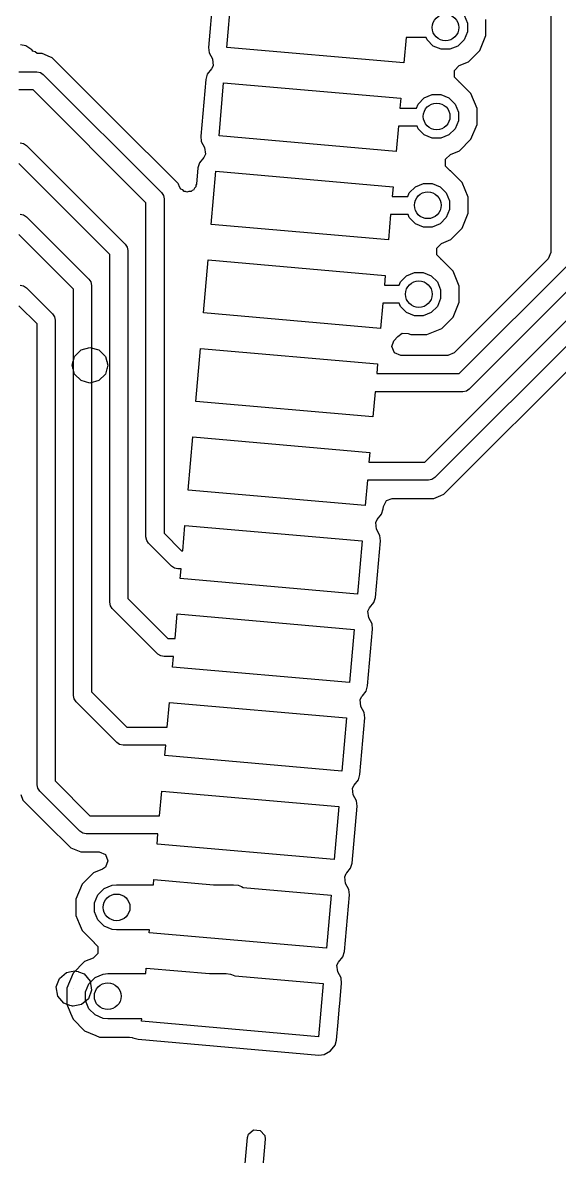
# Model space of a CAD drawing. Extents: x 125.5 to 181.1, y -135.3 to -67.6.
# Drawn here: x 174.52 to 177.54, y -131.4 to -125.02 of the extents above; entities that cross this region are included whole.
import ezdxf

# ---------------------------------------------------------------- set-up
doc = ezdxf.new("R2010")
doc.units = 0
doc.layers.add('BLACK', color=7, linetype='CONTINUOUS')

msp = doc.modelspace()

# ---------------------------------------------------------------- linework, layer by layer
at = {"layer": 'BLACK', "linetype": 'CONTINUOUS'}
for p, q in [((177.4925, -123.018791), (177.4925, -126.315791)), ((175.594478, -124.843711), (175.566574, -125.16268)), ((175.669562, -125.161558), (175.695709, -124.8627)), ((177.003934, -124.980554), (177.022598, -125.025614)), ((177.1275, -125.095253), (177.1275, -125.004747)), ((177.022598, -125.074386), (177.003934, -125.119446)), ((177.022598, -125.025614), (177.022598, -125.074386)), ((176.678199, -125.106508), (176.665757, -125.248714)), ((176.790707, -125.106508), (176.678199, -125.106508)), ((176.796066, -125.119446), (176.790707, -125.106508)), ((176.830554, -125.153934), (176.796066, -125.119446)), ((177.003934, -125.119446), (176.969446, -125.153934)), ((177.092865, -125.178868), (177.1275, -125.095253)), ((174.539993, -125.153447), (174.510095, -125.1475)), ((174.573898, -125.176102), (174.539993, -125.153447)), ((174.5739, -125.176105), (174.573898, -125.176102)), ((174.575282, -125.177487), (174.5739, -125.176105)), ((174.579032, -125.182055), (174.575282, -125.177487)), ((174.591615, -125.187267), (174.579032, -125.182055)), ((174.602621, -125.195296), (174.591615, -125.187267)), ((174.60842, -125.1967), (174.602621, -125.195296)), ((174.632093, -125.1967), (174.60842, -125.1967)), ((174.661806, -125.209008), (174.632093, -125.1967)), ((175.566574, -125.16268), (175.56989, -125.192982)), ((175.56989, -125.192982), (175.56989, -125.192983)), ((175.56989, -125.192983), (175.569891, -125.192984)), ((175.569891, -125.192984), (175.588535, -125.226966)), ((176.665757, -125.248714), (175.669562, -125.161558)), ((176.875614, -125.172598), (176.830554, -125.153934)), ((176.924386, -125.172598), (176.875614, -125.172598)), ((176.969446, -125.153934), (176.924386, -125.172598)), ((177.028868, -125.242865), (177.092865, -125.178868)), ((174.665393, -125.210493), (174.661806, -125.209008)), ((174.665394, -125.210494), (174.665393, -125.210493)), ((174.688438, -125.220039), (174.665394, -125.210494)), ((174.688441, -125.220041), (174.688438, -125.220039)), ((175.044501, -125.576102), (174.688441, -125.220041)), ((175.592702, -125.265005), (175.583693, -125.282311)), ((175.588535, -125.226966), (175.592702, -125.265005)), ((176.950394, -125.291219), (176.977451, -125.264162)), ((176.977451, -125.264162), (177.028868, -125.242865)), ((174.5, -125.2992), (174.6016, -125.2992)), ((174.6016, -125.2992), (174.62104, -125.303067)), ((174.62104, -125.303067), (174.637521, -125.314079)), ((174.637521, -125.314079), (175.301921, -125.978479)), ((175.559431, -125.31254), (175.5509, -125.341809)), ((175.559432, -125.312539), (175.559431, -125.31254)), ((175.583693, -125.282311), (175.559432, -125.312539)), ((176.950392, -125.329488), (176.950394, -125.291219)), ((176.974984, -125.354081), (176.950392, -125.329488)), ((175.5509, -125.341809), (175.522996, -125.660778)), ((175.625984, -125.659656), (175.652131, -125.360798)), ((175.652131, -125.360798), (176.648326, -125.447954)), ((176.974772, -125.354399), (176.974984, -125.354081)), ((176.976369, -125.355466), (176.974772, -125.354399)), ((176.977451, -125.356548), (176.976369, -125.355466)), ((176.978864, -125.357133), (176.977451, -125.356548)), ((176.978865, -125.357133), (176.978864, -125.357133)), ((176.978868, -125.357135), (176.978865, -125.357133)), ((177.042865, -125.421132), (176.978868, -125.357135)), ((174.580558, -125.4008), (174.5, -125.4008)), ((175.2152, -126.035442), (174.580558, -125.4008)), ((176.648326, -125.447954), (176.64351, -125.503004)), ((176.746066, -125.480554), (176.780554, -125.446066)), ((176.780554, -125.446066), (176.825614, -125.427402)), ((176.825614, -125.427402), (176.874386, -125.427402)), ((176.874386, -125.427402), (176.919446, -125.446066)), ((176.919446, -125.446066), (176.953934, -125.480554)), ((177.0775, -125.504747), (177.042865, -125.421132)), ((176.64351, -125.503004), (176.736767, -125.503004)), ((176.736767, -125.503004), (176.746066, -125.480554)), ((176.953934, -125.480554), (176.972598, -125.525614)), ((177.0775, -125.595253), (177.0775, -125.504747)), ((175.395961, -125.927562), (175.044501, -125.576102)), ((176.972598, -125.574386), (176.953934, -125.619446)), ((176.972598, -125.525614), (176.972598, -125.574386)), ((176.634621, -125.604604), (176.622179, -125.746812)), ((176.739918, -125.604604), (176.634621, -125.604604)), ((176.746066, -125.619446), (176.739918, -125.604604)), ((176.780554, -125.653934), (176.746066, -125.619446)), ((176.953934, -125.619446), (176.919446, -125.653934)), ((177.042865, -125.678868), (177.0775, -125.595253)), ((174.5068, -125.6992), (174.52624, -125.703067)), ((174.52624, -125.703067), (174.542721, -125.714079)), ((174.542721, -125.714079), (175.097721, -126.269079)), ((175.522996, -125.660778), (175.526312, -125.691081)), ((175.526312, -125.691081), (175.544956, -125.725062)), ((176.622179, -125.746812), (175.625984, -125.659656)), ((176.825614, -125.672598), (176.780554, -125.653934)), ((176.874386, -125.672598), (176.825614, -125.672598)), ((176.919446, -125.653934), (176.874386, -125.672598)), ((176.978868, -125.742865), (177.042865, -125.678868)), ((175.549123, -125.763102), (175.540115, -125.780408)), ((175.544956, -125.725062), (175.549123, -125.763102)), ((176.900394, -125.791219), (176.927451, -125.764162)), ((176.927451, -125.764162), (176.978868, -125.742865)), ((175.011, -126.326042), (174.5, -125.815042)), ((175.507322, -125.839906), (175.49938, -125.930689)), ((175.515853, -125.810638), (175.507322, -125.839906)), ((175.540115, -125.780408), (175.515853, -125.810638)), ((176.900392, -125.829488), (176.900394, -125.791219)), ((176.924984, -125.854081), (176.900392, -125.829488)), ((175.582406, -126.157753), (175.608553, -125.858895)), ((175.608553, -125.858895), (176.604748, -125.946051)), ((176.924772, -125.854399), (176.924984, -125.854081)), ((176.926369, -125.855466), (176.924772, -125.854399)), ((176.927451, -125.856548), (176.926369, -125.855466)), ((176.928864, -125.857133), (176.927451, -125.856548)), ((176.928865, -125.857133), (176.928864, -125.857133)), ((176.928868, -125.857135), (176.928865, -125.857133)), ((176.992865, -125.921132), (176.928868, -125.857135)), ((175.397829, -125.932073), (175.395961, -125.927562)), ((175.403377, -125.945467), (175.397829, -125.932073)), ((175.411268, -125.95847), (175.403377, -125.945467)), ((175.421931, -125.964021), (175.411268, -125.95847)), ((175.430434, -125.972524), (175.421931, -125.964021)), ((175.474241, -125.966987), (175.468703, -125.972526)), ((175.481709, -125.964633), (175.474241, -125.966987)), ((175.48726, -125.953969), (175.481709, -125.964633)), ((175.495763, -125.945467), (175.48726, -125.953969)), ((175.49938, -125.930689), (175.495763, -125.937636)), ((175.495763, -125.937636), (175.495763, -125.945467)), ((176.604748, -125.946051), (176.599932, -126.001103)), ((176.696066, -125.980554), (176.730554, -125.946066)), ((176.730554, -125.946066), (176.775614, -125.927402)), ((176.775614, -125.927402), (176.824386, -125.927402)), ((176.824386, -125.927402), (176.869446, -125.946066)), ((176.869446, -125.946066), (176.903934, -125.980554)), ((177.0275, -126.004747), (176.992865, -125.921132)), ((175.301921, -125.978479), (175.312932, -125.994959)), ((175.312932, -125.994959), (175.312933, -125.99496)), ((175.312933, -125.99496), (175.3168, -126.0144)), ((175.3168, -126.0144), (175.3168, -127.894958)), ((175.438264, -125.972524), (175.430434, -125.972524)), ((175.445212, -125.976141), (175.438264, -125.972524)), ((175.456678, -125.972525), (175.445212, -125.976141)), ((175.468703, -125.972526), (175.456678, -125.972525)), ((176.599932, -126.001103), (176.687555, -126.001103)), ((176.687555, -126.001103), (176.696066, -125.980554)), ((176.903934, -125.980554), (176.922598, -126.025614)), ((176.922598, -126.025614), (176.922598, -126.074386)), ((177.0275, -126.095253), (177.0275, -126.004747)), ((175.2152, -127.916), (175.2152, -126.035442)), ((176.922598, -126.074386), (176.903934, -126.119446)), ((176.992865, -126.178868), (177.0275, -126.095253)), ((174.5068, -126.0992), (174.52624, -126.103067)), ((174.52624, -126.103067), (174.542721, -126.114079)), ((174.542721, -126.114079), (174.893521, -126.464879)), ((176.578601, -126.244909), (175.582406, -126.157753)), ((176.591043, -126.102703), (176.578601, -126.244909)), ((176.689131, -126.102703), (176.591043, -126.102703)), ((176.696066, -126.119446), (176.689131, -126.102703)), ((176.730554, -126.153934), (176.696066, -126.119446)), ((176.775614, -126.172598), (176.730554, -126.153934)), ((176.869446, -126.153934), (176.824386, -126.172598)), ((176.903934, -126.119446), (176.869446, -126.153934)), ((174.8068, -126.521842), (174.5, -126.215042)), ((176.824386, -126.172598), (176.775614, -126.172598)), ((176.928868, -126.242865), (176.992865, -126.178868)), ((175.097721, -126.269079), (175.108733, -126.28556)), ((175.108733, -126.28556), (175.1126, -126.305)), ((176.850394, -126.291219), (176.877451, -126.264162)), ((176.877451, -126.264162), (176.928868, -126.242865)), ((175.011, -128.283248), (175.011, -126.326042)), ((175.1126, -126.305), (175.1126, -128.262206)), ((176.850392, -126.329488), (176.850394, -126.291219)), ((176.874984, -126.354081), (176.850392, -126.329488)), ((177.477855, -126.351146), (176.94885, -126.880151)), ((177.4925, -126.315791), (177.477855, -126.351146)), ((175.538829, -126.65585), (175.564976, -126.356992)), ((175.564976, -126.356992), (176.561171, -126.444148)), ((176.874772, -126.354399), (176.874984, -126.354081)), ((176.876369, -126.355466), (176.874772, -126.354399)), ((176.877451, -126.356548), (176.876369, -126.355466)), ((176.878864, -126.357133), (176.877451, -126.356548)), ((176.878865, -126.357133), (176.878864, -126.357133)), ((176.878868, -126.357135), (176.878865, -126.357133)), ((176.942865, -126.421132), (176.878868, -126.357135)), ((176.976662, -126.997296), (177.595, -126.378958)), ((174.893521, -126.464879), (174.904533, -126.481359)), ((176.561171, -126.444148), (176.556355, -126.4992)), ((176.646066, -126.480554), (176.680554, -126.446066)), ((176.680554, -126.446066), (176.725614, -126.427402)), ((176.725614, -126.427402), (176.774386, -126.427402)), ((176.774386, -126.427402), (176.819446, -126.446066)), ((176.782763, -127.495395), (177.7992, -126.478958)), ((176.819446, -126.446066), (176.853934, -126.480554)), ((176.9775, -126.504747), (176.942865, -126.421132)), ((177.681721, -126.435921), (177.033625, -127.084017)), ((174.5068, -126.4992), (174.52624, -126.503067)), ((174.52624, -126.503067), (174.542721, -126.514079)), ((174.542721, -126.514079), (174.689321, -126.660679)), ((174.8068, -128.807879), (174.8068, -126.521842)), ((174.904533, -126.481359), (174.904533, -126.48136)), ((174.904533, -126.48136), (174.9084, -126.5008)), ((174.9084, -126.5008), (174.9084, -128.786837)), ((176.556355, -126.4992), (176.638343, -126.4992)), ((176.638343, -126.4992), (176.646066, -126.480554)), ((177.885921, -126.535921), (176.839726, -127.582116)), ((176.853934, -126.480554), (176.872598, -126.525614)), ((176.872598, -126.525614), (176.872598, -126.574386)), ((176.9775, -126.595253), (176.9775, -126.504747)), ((176.547466, -126.6008), (176.535024, -126.743006)), ((176.638343, -126.6008), (176.547466, -126.6008)), ((176.646066, -126.619446), (176.638343, -126.6008)), ((176.872598, -126.574386), (176.853934, -126.619446)), ((176.890643, -127.676156), (177.979961, -126.586838)), ((176.942865, -126.678868), (176.9775, -126.595253)), ((174.6026, -126.717642), (174.5, -126.615042)), ((174.689321, -126.660679), (174.700333, -126.67716)), ((176.535024, -126.743006), (175.538829, -126.65585)), ((176.680554, -126.653934), (176.646066, -126.619446)), ((176.725614, -126.672598), (176.680554, -126.653934)), ((176.819446, -126.653934), (176.774386, -126.672598)), ((176.853934, -126.619446), (176.819446, -126.653934)), ((174.6026, -129.30985), (174.6026, -126.717642)), ((174.700333, -126.67716), (174.7042, -126.6966)), ((174.7042, -126.6966), (174.7042, -129.288808)), ((176.774386, -126.672598), (176.725614, -126.672598)), ((176.878868, -126.742865), (176.942865, -126.678868)), ((176.609877, -126.8135), (176.630807, -126.787422)), ((176.630807, -126.787422), (176.63263, -126.788885)), ((176.63263, -126.788885), (176.655406, -126.769748)), ((176.655406, -126.769748), (176.689608, -126.771229)), ((176.689608, -126.771229), (176.704747, -126.7775)), ((176.704747, -126.7775), (176.704749, -126.7775)), ((176.704749, -126.7775), (176.795251, -126.7775)), ((176.795251, -126.7775), (176.795253, -126.7775)), ((176.795253, -126.7775), (176.878868, -126.742865)), ((174.85, -126.863397), (174.9, -126.85)), ((174.9, -126.85), (174.95, -126.863397)), ((175.495251, -127.153948), (175.521398, -126.85509)), ((175.521398, -126.85509), (176.517593, -126.942246)), ((176.598871, -126.844796), (176.609877, -126.8135)), ((176.613516, -126.880151), (176.598871, -126.844796)), ((174.80561, -126.929061), (174.813397, -126.9)), ((174.813397, -126.9), (174.85, -126.863397)), ((174.95, -126.863397), (174.986603, -126.9)), ((174.986603, -126.9), (174.994389, -126.929061)), ((176.648871, -126.894796), (176.613516, -126.880151)), ((176.913495, -126.894796), (176.648871, -126.894796)), ((176.94885, -126.880151), (176.913495, -126.894796)), ((174.8, -126.95), (174.803806, -126.935795)), ((174.803806, -126.964204), (174.8, -126.95)), ((174.803806, -126.930866), (174.80561, -126.929061)), ((174.803806, -126.935795), (174.803806, -126.930866)), ((174.803806, -126.969134), (174.803806, -126.964204)), ((174.80561, -126.970938), (174.803806, -126.969134)), ((174.813397, -127), (174.80561, -126.970938)), ((174.994389, -126.970938), (174.986603, -127)), ((174.994389, -126.929061), (174.996194, -126.930866)), ((174.996194, -126.969134), (174.994389, -126.970938)), ((174.996194, -126.930866), (174.996194, -126.935795)), ((174.996194, -126.935795), (175, -126.95)), ((175, -126.95), (174.996194, -126.964204)), ((174.996194, -126.964204), (174.996194, -126.969134)), ((176.517593, -126.942246), (176.512777, -126.997296)), ((174.85, -127.036603), (174.813397, -127)), ((174.9, -127.05), (174.85, -127.036603)), ((174.95, -127.036603), (174.9, -127.05)), ((174.986603, -127), (174.95, -127.036603)), ((176.512777, -126.997296), (176.976662, -126.997296)), ((176.503888, -127.098896), (176.491446, -127.241104)), ((176.997704, -127.098896), (176.503888, -127.098896)), ((177.017144, -127.095029), (176.997704, -127.098896)), ((177.033625, -127.084017), (177.017144, -127.095029)), ((176.491446, -127.241104), (175.495251, -127.153948)), ((175.451673, -127.652045), (175.47782, -127.353187)), ((175.47782, -127.353187), (176.474015, -127.440343)), ((176.474015, -127.440343), (176.469199, -127.495395)), ((176.469199, -127.495395), (176.782763, -127.495395)), ((176.46031, -127.596995), (176.447868, -127.739201)), ((176.803805, -127.596995), (176.46031, -127.596995)), ((176.823245, -127.593128), (176.803805, -127.596995)), ((176.839726, -127.582116), (176.823245, -127.593128)), ((176.447868, -127.739201), (175.451673, -127.652045)), ((176.834298, -127.699495), (176.874138, -127.682991)), ((176.874138, -127.682991), (176.87414, -127.682991)), ((176.87414, -127.68299), (176.890643, -127.676156)), ((176.87414, -127.682991), (176.87414, -127.68299)), ((176.549098, -127.758191), (176.55024, -127.745138)), ((176.55024, -127.745138), (176.56791, -127.711193)), ((176.56791, -127.711193), (176.60005, -127.699495)), ((176.60005, -127.699495), (176.834296, -127.699495)), ((176.834296, -127.699495), (176.834298, -127.699495)), ((176.507297, -127.834993), (176.516306, -127.817686)), ((176.516306, -127.817686), (176.540568, -127.787457)), ((176.540568, -127.787457), (176.549098, -127.758191)), ((175.4218, -127.993491), (175.434242, -127.851284)), ((175.434242, -127.851284), (176.430437, -127.93844)), ((176.511463, -127.873031), (176.507297, -127.834993)), ((176.530108, -127.907014), (176.511463, -127.873031)), ((175.219067, -127.93544), (175.2152, -127.916)), ((175.230079, -127.951921), (175.219067, -127.93544)), ((175.3168, -127.894958), (175.415333, -127.993491)), ((176.430437, -127.93844), (176.40429, -128.237298)), ((176.50552, -128.256288), (176.533425, -127.937317)), ((176.533425, -127.937317), (176.530108, -127.907014)), ((175.35837, -128.080212), (175.230079, -127.951921)), ((175.415333, -127.993491), (175.4218, -127.993491)), ((175.374851, -128.091224), (175.35837, -128.080212)), ((175.394291, -128.095091), (175.374851, -128.091224)), ((175.412911, -128.095091), (175.394291, -128.095091)), ((175.408095, -128.150142), (175.412911, -128.095091)), ((176.40429, -128.237298), (175.408095, -128.150142)), ((175.1126, -128.262206), (175.338398, -128.488004)), ((176.49699, -128.285554), (176.50552, -128.256288)), ((175.014867, -128.302688), (175.011, -128.283248)), ((175.025879, -128.319169), (175.014867, -128.302688)), ((175.281435, -128.574725), (175.025879, -128.319169)), ((176.463718, -128.33309), (176.472725, -128.315786)), ((176.472725, -128.315786), (176.49699, -128.285554)), ((175.378536, -128.488004), (175.390664, -128.349382)), ((175.390664, -128.349382), (176.386859, -128.436538)), ((176.467885, -128.371129), (176.463718, -128.33309)), ((176.48653, -128.405112), (176.467885, -128.371129)), ((176.386859, -128.436538), (176.360712, -128.735396)), ((176.461942, -128.754386), (176.489847, -128.435415)), ((176.489847, -128.435415), (176.48653, -128.405112)), ((175.338398, -128.488004), (175.378536, -128.488004)), ((175.297916, -128.585737), (175.281435, -128.574725)), ((175.317356, -128.589604), (175.297916, -128.585737)), ((175.369647, -128.589604), (175.317356, -128.589604)), ((175.364517, -128.64824), (175.369647, -128.589604)), ((176.360712, -128.735396), (175.364517, -128.64824)), ((176.453412, -128.783652), (176.461942, -128.754386)), ((174.810667, -128.827319), (174.8068, -128.807879)), ((174.821679, -128.8438), (174.810667, -128.827319)), ((174.9084, -128.786837), (175.107664, -128.986101)), ((176.420141, -128.831188), (176.42915, -128.813881)), ((176.424307, -128.869226), (176.420141, -128.831188)), ((176.42915, -128.813881), (176.432315, -128.809938)), ((176.432315, -128.809938), (176.453412, -128.783652)), ((175.050701, -129.072822), (174.821679, -128.8438)), ((175.334958, -128.986101), (175.347086, -128.847479)), ((175.347086, -128.847479), (176.343281, -128.934635)), ((176.442952, -128.903209), (176.424307, -128.869226)), ((176.446269, -128.933512), (176.442952, -128.903209)), ((176.343281, -128.934635), (176.317134, -129.233493)), ((176.418364, -129.252483), (176.446269, -128.933512)), ((175.107664, -128.986101), (175.334958, -128.986101)), ((175.067182, -129.083834), (175.050701, -129.072822)), ((175.086622, -129.087701), (175.067182, -129.083834)), ((175.326069, -129.087701), (175.086622, -129.087701)), ((175.320939, -129.146337), (175.326069, -129.087701)), ((176.317134, -129.233493), (175.320939, -129.146337)), ((176.385572, -129.311978), (176.409834, -129.281749)), ((176.409834, -129.281749), (176.418364, -129.252483)), ((174.606467, -129.32929), (174.6026, -129.30985)), ((174.617479, -129.345771), (174.606467, -129.32929)), ((174.842628, -129.57092), (174.617479, -129.345771)), ((174.7042, -129.288808), (174.899591, -129.484199)), ((175.29138, -129.484199), (175.303508, -129.345576)), ((175.303508, -129.345576), (176.299703, -129.432732)), ((176.376563, -129.329285), (176.385572, -129.311978)), ((176.380729, -129.367323), (176.376563, -129.329285)), ((174.510544, -129.365557), (174.523437, -129.396685)), ((174.523437, -129.396685), (174.52344, -129.39669)), ((174.52344, -129.39669), (174.699295, -129.572543)), ((176.399374, -129.401306), (176.380729, -129.367323)), ((176.402691, -129.431609), (176.399374, -129.401306)), ((176.299703, -129.432732), (176.273556, -129.73159)), ((176.374786, -129.75058), (176.402691, -129.431609)), ((174.899591, -129.484199), (175.29138, -129.484199)), ((174.699295, -129.572543), (174.748588, -129.621836)), ((174.859109, -129.581932), (174.842628, -129.57092)), ((174.878549, -129.585799), (174.859109, -129.581932)), ((175.282491, -129.585799), (174.878549, -129.585799)), ((175.277361, -129.644434), (175.282491, -129.585799)), ((174.748588, -129.621836), (174.791712, -129.66496)), ((174.791712, -129.66496), (174.848056, -129.688299)), ((176.273556, -129.73159), (175.277361, -129.644434)), ((174.848056, -129.688299), (174.951433, -129.688299)), ((174.951433, -129.688299), (174.986788, -129.702944)), ((174.986788, -129.702944), (175.001433, -129.738299)), ((174.970567, -129.784493), (174.919997, -129.80544)), ((174.986788, -129.773654), (174.970567, -129.784493)), ((175.001433, -129.738299), (174.986788, -129.773654)), ((176.345715, -129.805439), (176.366256, -129.779846)), ((176.366256, -129.779846), (176.374786, -129.75058)), ((174.919996, -129.80544), (174.85544, -129.869996)), ((174.919997, -129.80544), (174.919996, -129.80544)), ((175.257367, -129.873), (175.259933, -129.843674)), ((175.259933, -129.843674), (175.59513, -129.873)), ((176.332986, -129.82738), (176.341996, -129.810073)), ((176.337153, -129.865419), (176.332986, -129.82738)), ((176.341996, -129.810073), (176.345715, -129.805439)), ((174.85544, -129.869997), (174.8205, -129.954347)), ((174.85544, -129.869996), (174.85544, -129.869997)), ((174.944403, -129.929443), (174.979443, -129.894403)), ((174.979443, -129.894403), (175.025224, -129.87544)), ((175.025224, -129.87544), (175.05, -129.873)), ((175.05, -129.873), (175.257367, -129.873)), ((175.59513, -129.873), (175.708274, -129.873)), ((175.708274, -129.873), (175.73305, -129.87544)), ((175.73305, -129.87544), (175.733051, -129.87544)), ((175.733051, -129.87544), (175.752014, -129.883295)), ((175.752014, -129.883295), (175.762513, -129.887644)), ((175.762513, -129.887644), (176.256128, -129.93083)), ((176.355799, -129.899404), (176.337153, -129.865419)), ((176.359116, -129.929707), (176.355799, -129.899404)), ((174.8205, -129.954347), (174.8205, -130.045652)), ((174.92544, -129.975224), (174.944403, -129.929443)), ((174.92544, -130.024776), (174.92544, -129.975224)), ((176.256128, -129.93083), (176.229981, -130.229688)), ((176.331211, -130.248678), (176.359116, -129.929707)), ((174.8205, -130.045652), (174.839547, -130.091634)), ((174.944403, -130.070557), (174.92544, -130.024776)), ((174.839547, -130.091634), (174.855439, -130.130001)), ((174.979443, -130.105597), (174.944403, -130.070557)), ((175.025224, -130.12456), (174.979443, -130.105597)), ((174.855439, -130.130001), (174.85544, -130.130002)), ((174.85544, -130.130002), (174.85544, -130.130003)), ((174.85544, -130.130003), (174.919996, -130.194559)), ((175.05, -130.127), (175.025224, -130.12456)), ((175.235145, -130.127), (175.05, -130.127)), ((175.233786, -130.142532), (175.235145, -130.127)), ((176.229981, -130.229688), (175.233786, -130.142532)), ((174.919996, -130.194559), (174.924091, -130.197295)), ((174.924091, -130.197295), (174.922917, -130.19905)), ((174.922917, -130.19905), (174.944377, -130.220506)), ((174.944377, -130.220506), (174.944379, -130.258775)), ((174.869996, -130.30544), (174.80544, -130.369996)), ((174.917319, -130.285838), (174.869996, -130.30544)), ((174.917322, -130.285837), (174.917319, -130.285838)), ((174.944379, -130.258775), (174.917322, -130.285837)), ((176.298416, -130.308176), (176.322681, -130.277944)), ((176.322681, -130.277944), (176.331211, -130.248678)), ((174.727898, -130.399468), (174.767525, -130.366204)), ((174.767525, -130.366204), (174.794302, -130.361473)), ((174.80544, -130.369997), (174.7705, -130.454347)), ((174.794302, -130.361473), (174.795006, -130.36077)), ((174.795006, -130.36077), (174.81414, -130.356964)), ((174.80544, -130.369996), (174.80544, -130.369997)), ((174.81414, -130.356964), (174.816814, -130.357496)), ((174.816814, -130.357496), (174.817578, -130.357361)), ((174.817578, -130.357361), (174.818478, -130.357153)), ((174.818478, -130.357153), (174.822569, -130.35864)), ((174.822569, -130.35864), (174.833274, -130.36077)), ((174.833274, -130.36077), (174.836044, -130.36354)), ((174.836044, -130.36354), (174.867149, -130.37485)), ((175.213621, -130.373), (175.216353, -130.341771)), ((175.216353, -130.341771), (175.573301, -130.373)), ((176.289409, -130.325481), (176.298416, -130.308176)), ((176.293575, -130.36352), (176.289409, -130.325481)), ((176.312219, -130.397501), (176.293575, -130.36352)), ((174.710206, -130.448087), (174.727898, -130.399468)), ((174.867149, -130.37485), (174.900447, -130.414516)), ((174.87544, -130.475224), (174.894403, -130.429443)), ((174.894403, -130.429443), (174.929443, -130.394403)), ((174.900447, -130.414516), (174.909443, -130.465517)), ((174.929443, -130.394403), (174.975224, -130.37544)), ((174.975224, -130.37544), (175, -130.373)), ((175, -130.373), (175.213621, -130.373)), ((175.573301, -130.373), (175.666598, -130.373)), ((175.666598, -130.373), (175.691374, -130.37544)), ((175.691374, -130.37544), (175.691375, -130.37544)), ((175.691375, -130.37544), (175.696111, -130.377402)), ((175.696111, -130.377402), (175.715523, -130.385442)), ((175.715523, -130.385442), (176.212548, -130.428927)), ((176.212548, -130.428927), (176.186401, -130.727785)), ((176.307808, -130.516137), (176.315536, -130.427804)), ((176.315536, -130.427804), (176.312219, -130.397501)), ((174.719187, -130.499039), (174.710206, -130.448087)), ((174.7705, -130.454347), (174.7705, -130.545652)), ((174.809826, -130.456778), (174.809804, -130.456776)), ((174.809804, -130.456776), (174.809825, -130.456784)), ((174.809825, -130.456784), (174.809826, -130.456778)), ((174.87544, -130.524776), (174.87544, -130.475224)), ((174.909443, -130.465517), (174.891728, -130.514182)), ((174.752436, -130.538679), (174.719187, -130.499039)), ((174.783516, -130.550002), (174.752436, -130.538679)), ((174.7705, -130.545652), (174.790967, -130.595062)), ((174.786291, -130.552777), (174.783516, -130.550002)), ((174.796951, -130.554897), (174.786291, -130.552777)), ((174.801031, -130.556383), (174.796951, -130.554897)), ((174.801048, -130.556391), (174.801031, -130.556383)), ((174.802986, -130.556097), (174.801043, -130.55644)), ((174.801043, -130.55644), (174.801048, -130.556391)), ((174.805425, -130.556583), (174.802986, -130.556097)), ((174.824559, -130.552777), (174.805425, -130.556583)), ((174.825136, -130.552199), (174.824559, -130.552777)), ((174.852049, -130.547463), (174.825136, -130.552199)), ((174.891728, -130.514182), (174.852049, -130.547463)), ((174.894403, -130.570557), (174.87544, -130.524776)), ((176.296513, -130.645251), (176.304431, -130.554747)), ((176.304431, -130.554747), (176.305243, -130.545464)), ((176.305243, -130.545463), (176.307808, -130.516137)), ((176.305243, -130.545464), (176.305243, -130.545463)), ((174.790967, -130.595062), (174.805439, -130.630001)), ((174.929443, -130.605597), (174.894403, -130.570557)), ((174.975224, -130.62456), (174.929443, -130.605597)), ((175, -130.627), (174.975224, -130.62456)), ((174.805439, -130.630001), (174.80544, -130.630002)), ((174.80544, -130.630002), (174.80544, -130.630003)), ((174.80544, -130.630003), (174.869996, -130.694559)), ((175.191398, -130.627), (175, -130.627)), ((175.190206, -130.640629), (175.191398, -130.627)), ((176.186401, -130.727785), (175.190206, -130.640629)), ((176.287631, -130.746775), (176.296513, -130.645251)), ((174.869996, -130.694559), (174.869997, -130.694559)), ((174.869997, -130.694559), (174.869999, -130.694561)), ((174.869999, -130.694561), (174.933881, -130.721021)), ((174.933881, -130.721021), (174.954347, -130.729499)), ((174.954347, -130.729499), (174.954348, -130.729499)), ((174.954348, -130.729499), (174.95435, -130.7295)), ((174.95435, -130.7295), (175.122359, -130.7295)), ((175.122359, -130.7295), (175.136899, -130.733058)), ((175.136899, -130.733058), (175.137222, -130.731951)), ((175.137222, -130.731951), (175.141949, -130.733328)), ((175.141949, -130.733328), (175.14195, -130.733329)), ((175.14195, -130.733329), (175.171216, -130.741859)), ((175.171216, -130.741859), (176.187523, -130.830774)), ((176.279101, -130.776041), (176.287631, -130.746775)), ((176.217827, -130.827456), (176.253577, -130.807843)), ((176.253577, -130.807843), (176.279101, -130.776041)), ((176.187523, -130.830774), (176.217827, -130.827456)), ((175.790898, -131.276268), (175.820214, -131.251669)), ((175.820214, -131.251669), (175.858336, -131.255004)), ((175.858336, -131.255004), (175.882935, -131.28432)), ((175.624201, -133.137957), (175.785439, -131.294997)), ((175.885059, -131.303713), (175.728178, -133.096862)), ((175.785439, -131.294997), (175.790898, -131.276268)), ((175.882935, -131.28432), (175.885059, -131.303713))]:
    msp.add_line(p, q, dxfattribs=at)
at = {"layer": 'BLACK'}
for centre in [(176.9, -125.05), (176.85, -125.55), (176.8, -126.05), (176.75, -126.55), (175.05, -130), (175, -130.5)]:
    msp.add_circle(centre, 0.075, dxfattribs=at)

doc.saveas('drawing.dxf')
